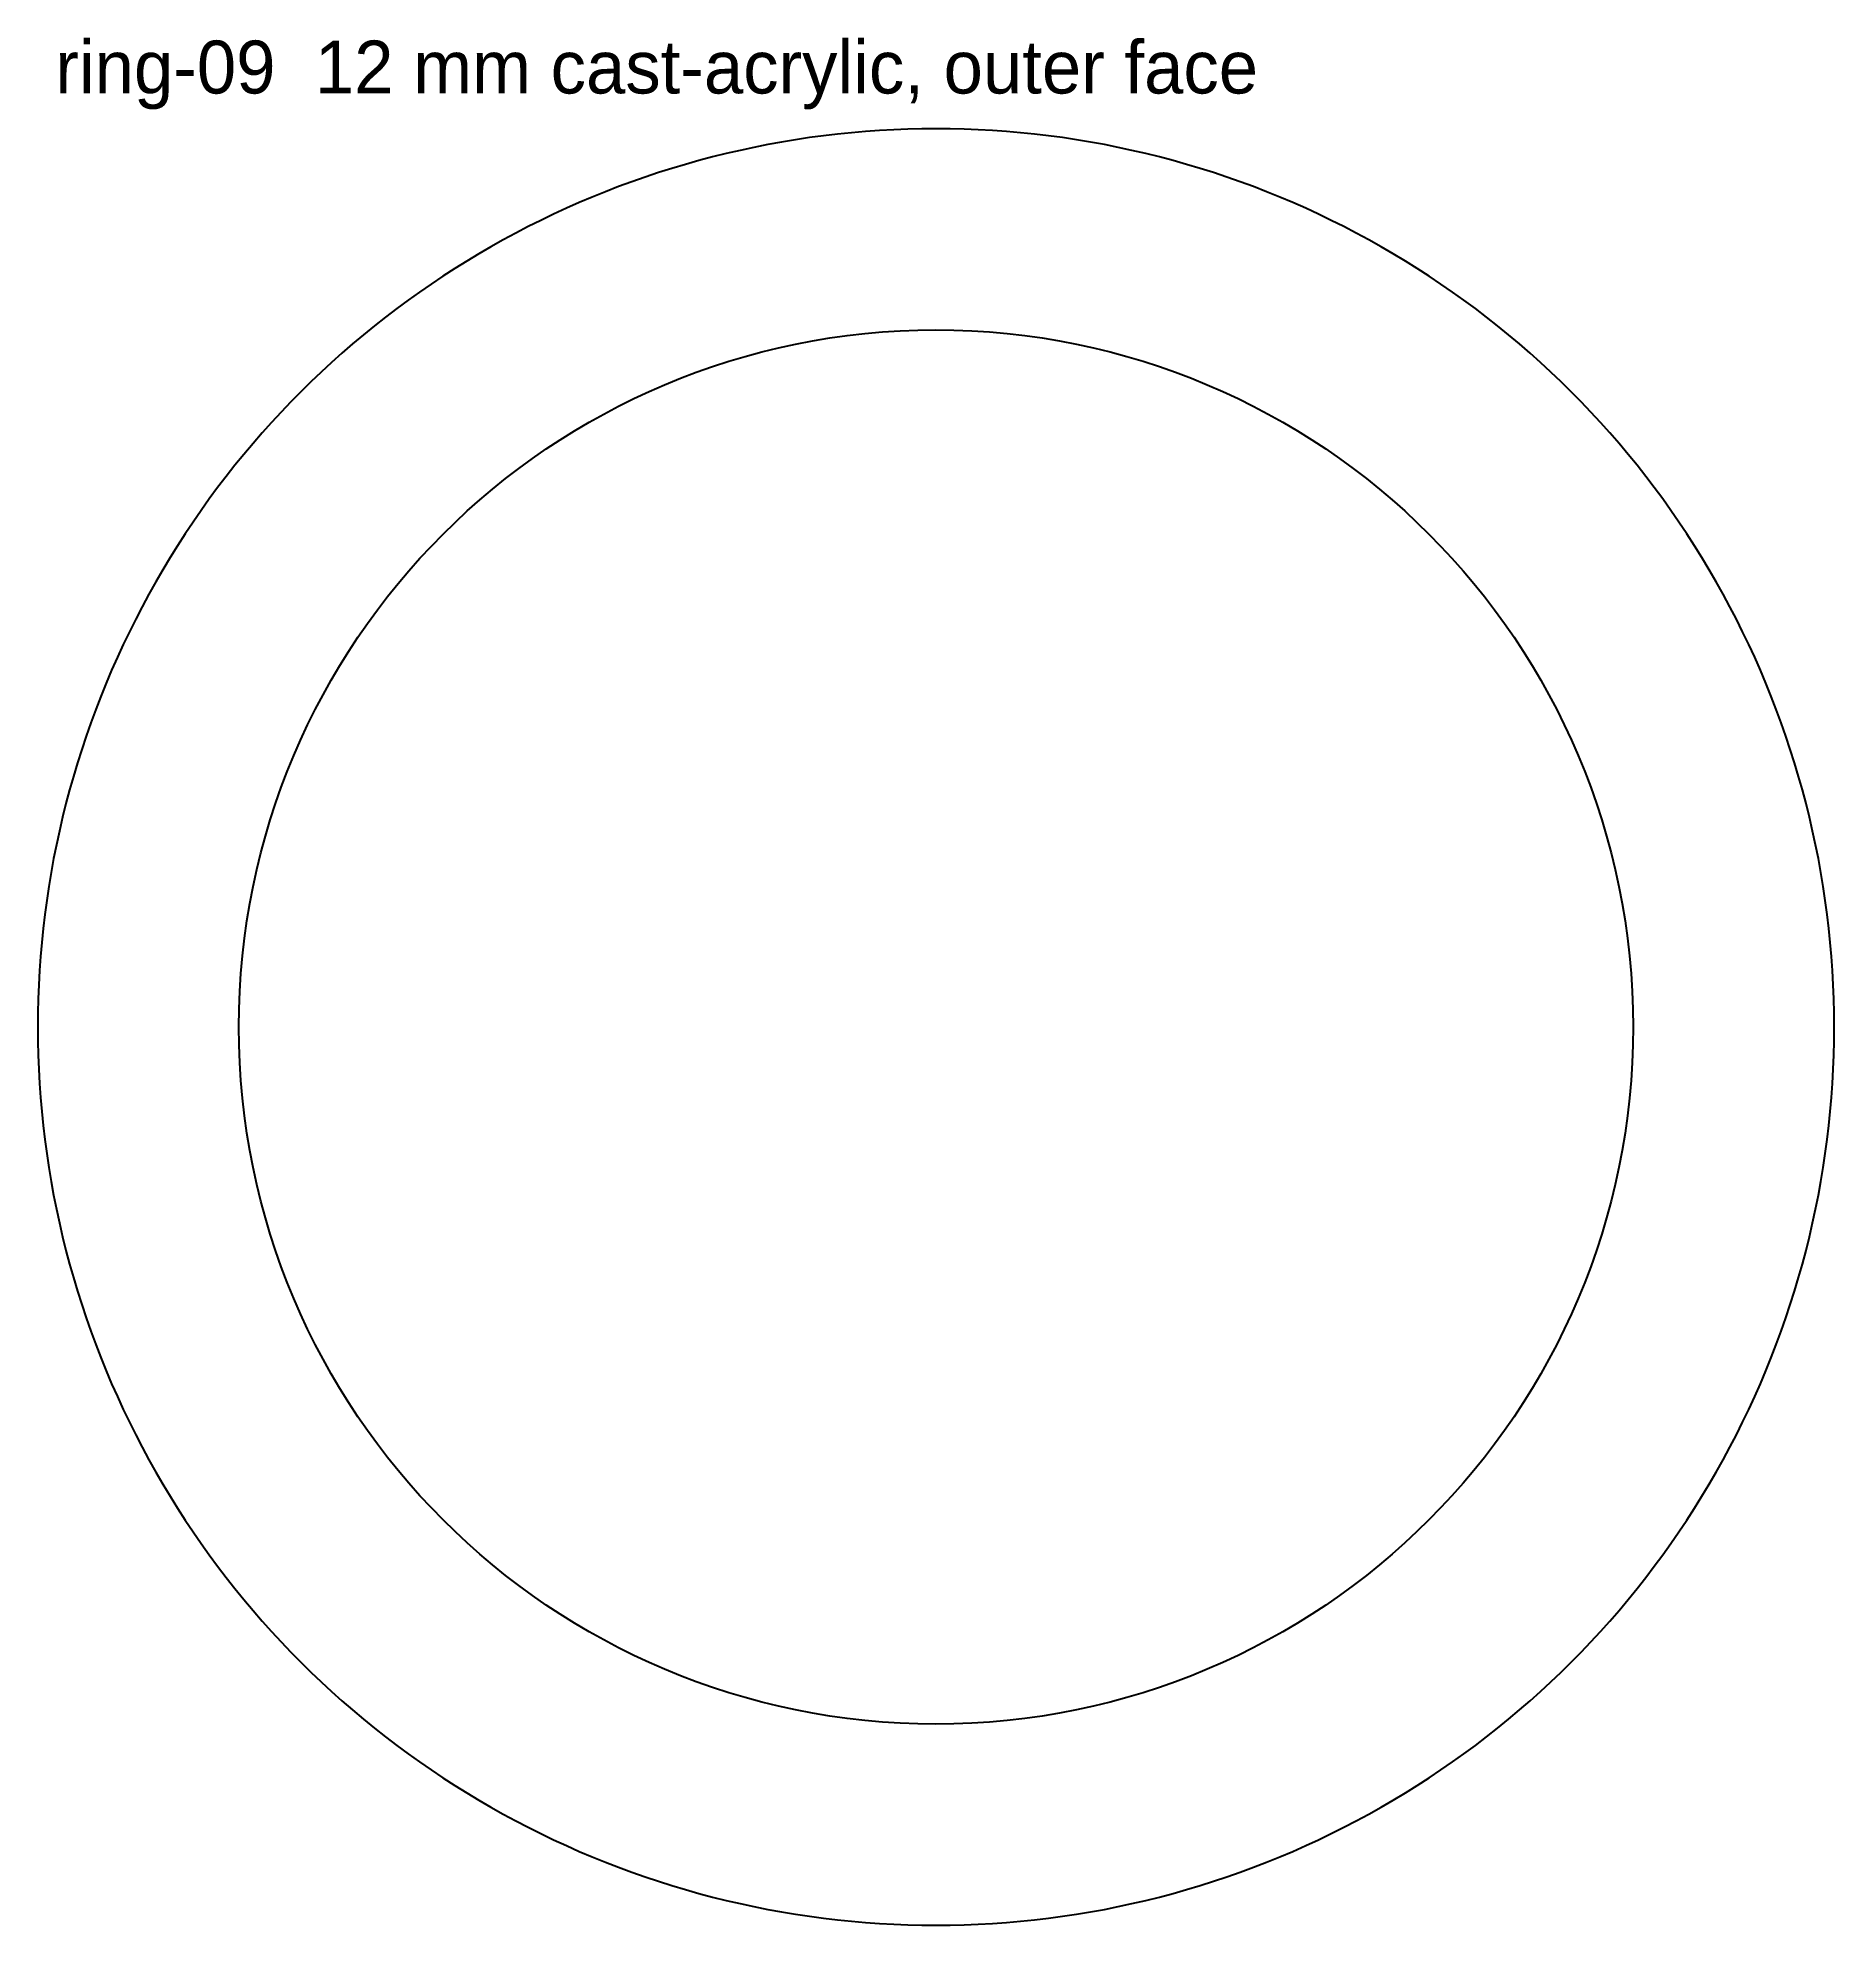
# Model space of a CAD drawing. Header units: millimetres. Extents: x 0 to 204, y 0 to 214.
import ezdxf

# ---------------------------------------------------------------- set-up
doc = ezdxf.new("R2010")
doc.units = ezdxf.units.MM
for name, color, linetype in [('CUT_INSIDE', 5, 'Continuous'), ('CUT_OUTSIDE', 1, 'Continuous'), ('NOTES', 7, 'Continuous')]:
    doc.layers.add(name, color=color, linetype=linetype)

msp = doc.modelspace()

# ---------------------------------------------------------------- linework, layer by layer
at = {"layer": 'CUT_INSIDE'}
msp.add_circle((101.9, 101.9), 79.08, dxfattribs=at)
at = {"layer": 'CUT_OUTSIDE'}
msp.add_lwpolyline([(203.8, 101.9), (203.79, 103.5), (203.75, 105.1), (203.69, 106.7), (203.6, 108.3), (203.49, 109.9), (203.35, 111.49), (203.19, 113.08), (203, 114.67), (202.79, 116.26), (202.55, 117.84), (202.29, 119.42), (202, 121), (201.69, 122.57), (201.35, 124.13), (200.99, 125.69), (200.6, 127.24), (200.19, 128.79), (199.76, 130.33), (199.3, 131.87), (198.82, 133.39), (198.31, 134.91), (197.78, 136.42), (197.23, 137.92), (196.65, 139.41), (196.05, 140.9), (195.42, 142.37), (194.78, 143.84), (194.11, 145.29), (193.41, 146.73), (192.7, 148.16), (191.96, 149.58), (191.2, 150.99), (190.42, 152.39), (189.61, 153.77), (188.79, 155.15), (187.94, 156.5), (187.07, 157.85), (186.18, 159.18), (185.27, 160.5), (184.34, 161.8), (183.39, 163.09), (182.42, 164.36), (181.43, 165.62), (180.42, 166.86), (179.39, 168.08), (178.34, 169.29), (177.27, 170.48), (176.19, 171.66), (175.08, 172.82), (173.96, 173.96), (172.82, 175.08), (171.66, 176.19), (170.48, 177.27), (169.29, 178.34), (168.08, 179.39), (166.86, 180.42), (165.62, 181.43), (164.36, 182.42), (163.09, 183.39), (161.8, 184.34), (160.5, 185.27), (159.18, 186.18), (157.85, 187.07), (156.5, 187.94), (155.15, 188.79), (153.77, 189.61), (152.39, 190.42), (150.99, 191.2), (149.58, 191.96), (148.16, 192.7), (146.73, 193.41), (145.29, 194.11), (143.84, 194.78), (142.37, 195.42), (140.9, 196.05), (139.41, 196.65), (137.92, 197.23), (136.42, 197.78), (134.91, 198.31), (133.39, 198.82), (131.87, 199.3), (130.33, 199.76), (128.79, 200.19), (127.24, 200.6), (125.69, 200.99), (124.13, 201.35), (122.57, 201.69), (121, 202), (119.42, 202.29), (117.84, 202.55), (116.26, 202.79), (114.67, 203), (113.08, 203.19), (111.49, 203.35), (109.9, 203.49), (108.3, 203.6), (106.7, 203.69), (105.1, 203.75), (103.5, 203.79), (101.9, 203.8), (100.3, 203.79), (98.7, 203.75), (97.1, 203.69), (95.5, 203.6), (93.91, 203.49), (92.31, 203.35), (90.72, 203.19), (89.13, 203), (87.54, 202.79), (85.96, 202.55), (84.38, 202.29), (82.81, 202), (81.24, 201.69), (79.67, 201.35), (78.11, 200.99), (76.56, 200.6), (75.01, 200.19), (73.47, 199.76), (71.94, 199.3), (70.41, 198.82), (68.89, 198.31), (67.38, 197.78), (65.88, 197.23), (64.39, 196.65), (62.91, 196.05), (61.43, 195.42), (59.97, 194.78), (58.51, 194.11), (57.07, 193.41), (55.64, 192.7), (54.22, 191.96), (52.81, 191.2), (51.41, 190.42), (50.03, 189.61), (48.66, 188.79), (47.3, 187.94), (45.96, 187.07), (44.62, 186.18), (43.31, 185.27), (42.01, 184.34), (40.72, 183.39), (39.45, 182.42), (38.19, 181.43), (36.95, 180.42), (35.72, 179.39), (34.51, 178.34), (33.32, 177.27), (32.15, 176.19), (30.99, 175.08), (29.85, 173.96), (28.72, 172.82), (27.62, 171.66), (26.53, 170.48), (25.46, 169.29), (24.42, 168.08), (23.39, 166.86), (22.37, 165.62), (21.38, 164.36), (20.41, 163.09), (19.46, 161.8), (18.53, 160.5), (17.62, 159.18), (16.73, 157.85), (15.86, 156.5), (15.02, 155.15), (14.19, 153.77), (13.39, 152.39), (12.6, 150.99), (11.84, 149.58), (11.11, 148.16), (10.39, 146.73), (9.7, 145.29), (9.03, 143.84), (8.38, 142.37), (7.76, 140.9), (7.16, 139.41), (6.58, 137.92), (6.02, 136.42), (5.49, 134.91), (4.99, 133.39), (4.5, 131.87), (4.05, 130.33), (3.61, 128.79), (3.2, 127.24), (2.82, 125.69), (2.45, 124.13), (2.12, 122.57), (1.8, 121), (1.52, 119.42), (1.25, 117.84), (1.02, 116.26), (0.8, 114.67), (0.62, 113.08), (0.45, 111.49), (0.31, 109.9), (0.2, 108.3), (0.11, 106.7), (0.05, 105.1), (0.01, 103.5), (0, 101.9), (0.01, 100.3), (0.05, 98.7), (0.11, 97.1), (0.2, 95.5), (0.31, 93.91), (0.45, 92.31), (0.62, 90.72), (0.8, 89.13), (1.02, 87.54), (1.25, 85.96), (1.52, 84.38), (1.8, 82.81), (2.12, 81.24), (2.45, 79.67), (2.82, 78.11), (3.2, 76.56), (3.61, 75.01), (4.05, 73.47), (4.5, 71.94), (4.99, 70.41), (5.49, 68.89), (6.02, 67.38), (6.58, 65.88), (7.16, 64.39), (7.76, 62.91), (8.38, 61.43), (9.03, 59.97), (9.7, 58.51), (10.39, 57.07), (11.11, 55.64), (11.84, 54.22), (12.6, 52.81), (13.39, 51.41), (14.19, 50.03), (15.02, 48.66), (15.86, 47.3), (16.73, 45.96), (17.62, 44.62), (18.53, 43.31), (19.46, 42.01), (20.41, 40.72), (21.38, 39.45), (22.37, 38.19), (23.39, 36.95), (24.42, 35.72), (25.46, 34.51), (26.53, 33.32), (27.62, 32.15), (28.72, 30.99), (29.85, 29.85), (30.99, 28.72), (32.15, 27.62), (33.32, 26.53), (34.51, 25.46), (35.72, 24.42), (36.95, 23.39), (38.19, 22.37), (39.45, 21.38), (40.72, 20.41), (42.01, 19.46), (43.31, 18.53), (44.62, 17.62), (45.96, 16.73), (47.3, 15.86), (48.66, 15.02), (50.03, 14.19), (51.41, 13.39), (52.81, 12.6), (54.22, 11.84), (55.64, 11.11), (57.07, 10.39), (58.51, 9.7), (59.97, 9.03), (61.43, 8.38), (62.91, 7.76), (64.39, 7.16), (65.88, 6.58), (67.38, 6.02), (68.89, 5.49), (70.41, 4.99), (71.94, 4.5), (73.47, 4.05), (75.01, 3.61), (76.56, 3.2), (78.11, 2.82), (79.67, 2.45), (81.24, 2.12), (82.81, 1.8), (84.38, 1.52), (85.96, 1.25), (87.54, 1.02), (89.13, 0.8), (90.72, 0.62), (92.31, 0.45), (93.91, 0.31), (95.5, 0.2), (97.1, 0.11), (98.7, 0.05), (100.3, 0.01), (101.9, 0), (103.5, 0.01), (105.1, 0.05), (106.7, 0.11), (108.3, 0.2), (109.9, 0.31), (111.49, 0.45), (113.08, 0.62), (114.67, 0.8), (116.26, 1.02), (117.84, 1.25), (119.42, 1.52), (121, 1.8), (122.57, 2.12), (124.13, 2.45), (125.69, 2.82), (127.24, 3.2), (128.79, 3.61), (130.33, 4.05), (131.87, 4.5), (133.39, 4.99), (134.91, 5.49), (136.42, 6.02), (137.92, 6.58), (139.41, 7.16), (140.9, 7.76), (142.37, 8.38), (143.84, 9.03), (145.29, 9.7), (146.73, 10.39), (148.16, 11.11), (149.58, 11.84), (150.99, 12.6), (152.39, 13.39), (153.77, 14.19), (155.15, 15.02), (156.5, 15.86), (157.85, 16.73), (159.18, 17.62), (160.5, 18.53), (161.8, 19.46), (163.09, 20.41), (164.36, 21.38), (165.62, 22.37), (166.86, 23.39), (168.08, 24.42), (169.29, 25.46), (170.48, 26.53), (171.66, 27.62), (172.82, 28.72), (173.96, 29.85), (175.08, 30.99), (176.19, 32.15), (177.27, 33.32), (178.34, 34.51), (179.39, 35.72), (180.42, 36.95), (181.43, 38.19), (182.42, 39.45), (183.39, 40.72), (184.34, 42.01), (185.27, 43.31), (186.18, 44.62), (187.07, 45.96), (187.94, 47.3), (188.79, 48.66), (189.61, 50.03), (190.42, 51.41), (191.2, 52.81), (191.96, 54.22), (192.7, 55.64), (193.41, 57.07), (194.11, 58.51), (194.78, 59.97), (195.42, 61.43), (196.05, 62.91), (196.65, 64.39), (197.23, 65.88), (197.78, 67.38), (198.31, 68.89), (198.82, 70.41), (199.3, 71.94), (199.76, 73.47), (200.19, 75.01), (200.6, 76.56), (200.99, 78.11), (201.35, 79.67), (201.69, 81.24), (202, 82.81), (202.29, 84.38), (202.55, 85.96), (202.79, 87.54), (203, 89.13), (203.19, 90.72), (203.35, 92.31), (203.49, 93.91), (203.6, 95.5), (203.69, 97.1), (203.75, 98.7), (203.79, 100.3), (203.8, 101.9)], close=True, dxfattribs=at)

# ---------------------------------------------------------------- texts
at = {"layer": 'NOTES'}
msp.add_text('ring-09  12 mm cast-acrylic, outer face', height=6, dxfattribs=at).set_placement((2, 207.8))

doc.saveas('drawing.dxf')
